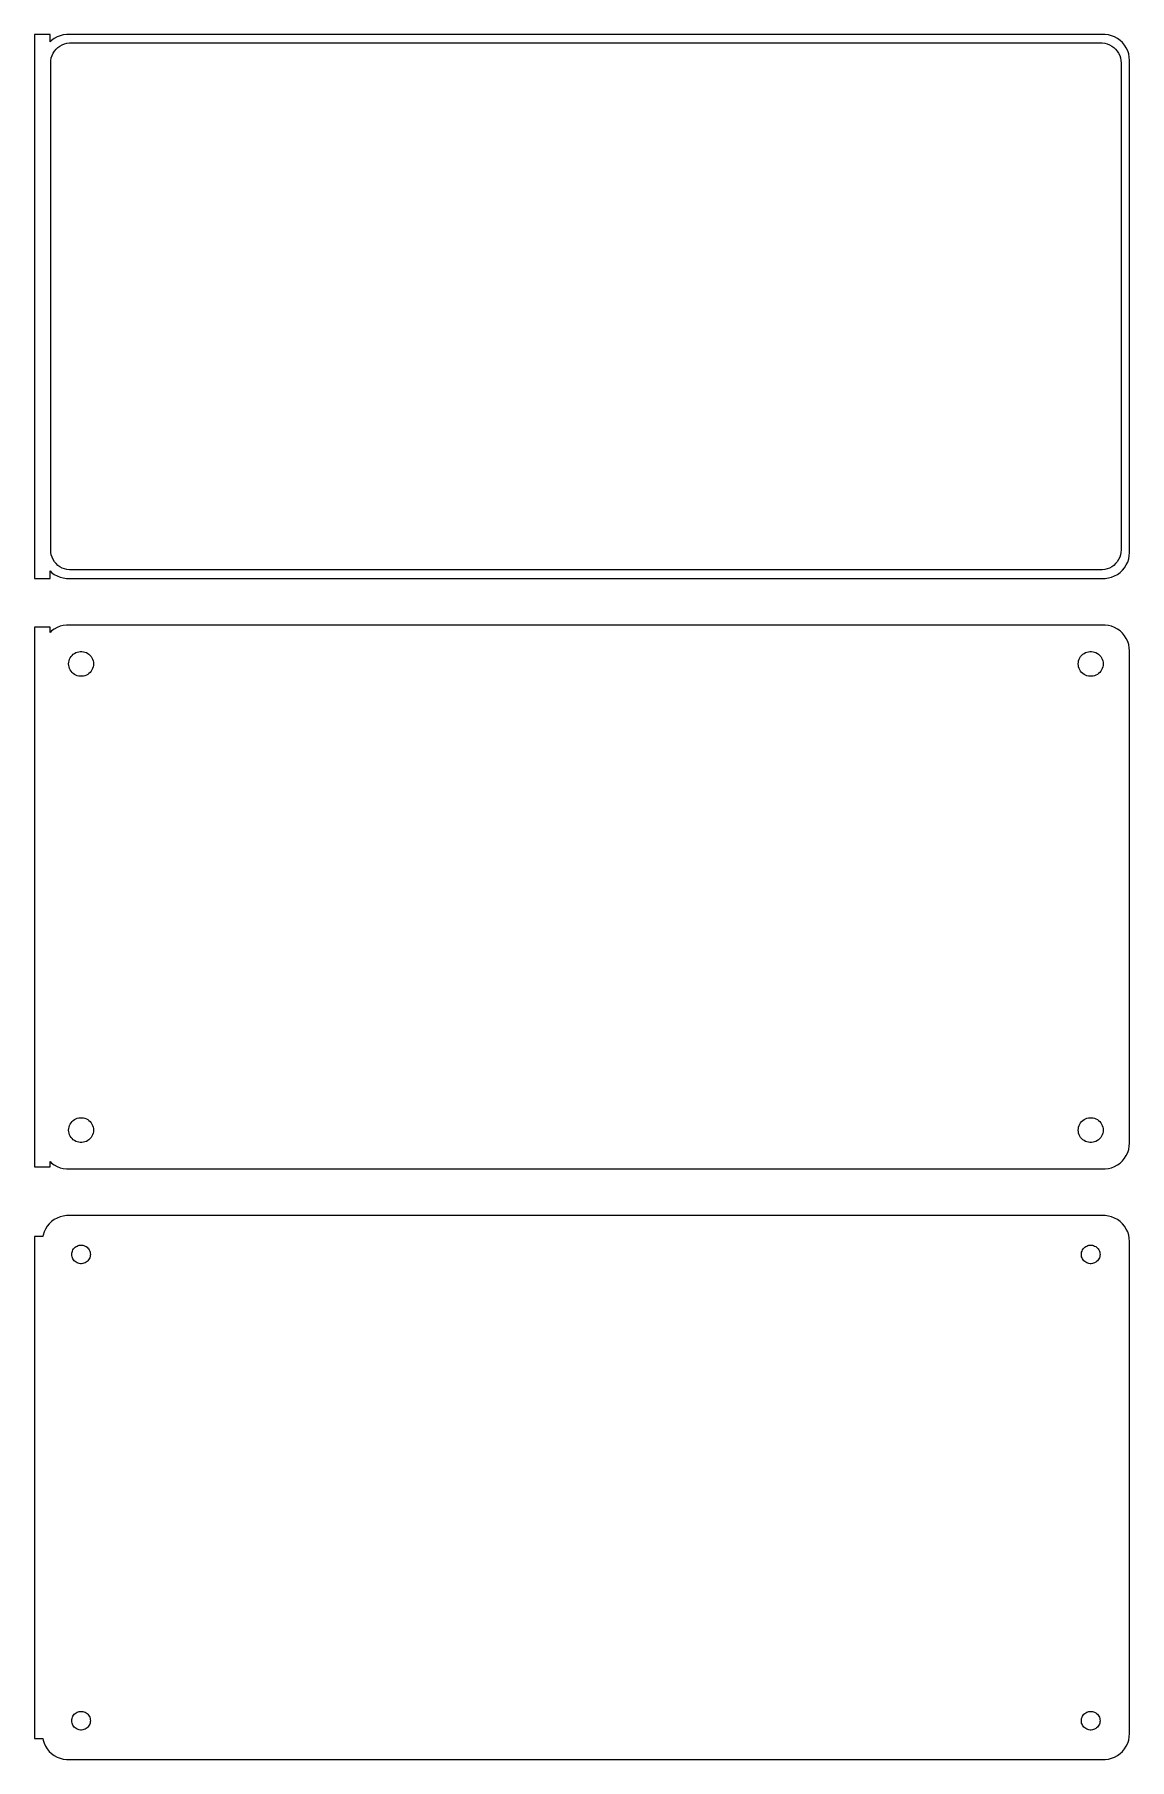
# Model space of a CAD drawing. Header units: metres. Extents: x -106 to 105, y 176 to 508.
import ezdxf

# ---------------------------------------------------------------- set-up
doc = ezdxf.new("R2010")
doc.units = ezdxf.units.M

msp = doc.modelspace()

# ---------------------------------------------------------------- linework, layer by layer
for p, q in [((-103.5, 508.49), (-106.5, 508.49)), ((-106.5, 508.49), (-106.5, 403.51)), ((-103.5, 507.059), (-103.5, 508.49)), ((-103.187, 507.353), (-103.5, 507.059)), ((-102.679, 507.722), (-103.187, 507.353)), ((-102.129, 508.024), (-102.679, 507.722)), ((-101.545, 508.255), (-102.129, 508.024)), ((-101.969, 505.984), (-101.575, 506.27)), ((-101.575, 506.27), (-101.149, 506.504)), ((-100.937, 508.411), (-101.545, 508.255)), ((-101.149, 506.504), (-100.697, 506.683)), ((-100.314, 508.49), (-100.937, 508.411)), ((-100.697, 506.683), (-100.226, 506.804)), ((100.314, 508.49), (-100.314, 508.49)), ((-100.226, 506.804), (-99.7432, 506.865)), ((-99.7432, 506.865), (99.7432, 506.865)), ((99.7432, 506.865), (100.226, 506.804)), ((100.226, 506.804), (100.697, 506.683)), ((100.937, 508.411), (100.314, 508.49)), ((100.697, 506.683), (101.149, 506.504)), ((101.545, 508.255), (100.937, 508.411)), ((101.149, 506.504), (101.575, 506.27)), ((102.129, 508.024), (101.545, 508.255)), ((101.575, 506.27), (101.969, 505.984)), ((102.679, 507.722), (102.129, 508.024)), ((103.187, 507.353), (102.679, 507.722)), ((103.645, 506.923), (103.187, 507.353)), ((104.045, 506.439), (103.645, 506.923)), ((104.382, 505.909), (104.045, 506.439)), ((-103.373, 503), (-103.342, 503.485)), ((-103.373, 409), (-103.373, 503)), ((-103.342, 503.485), (-103.251, 503.963)), ((-103.251, 503.963), (-103.101, 504.426)), ((-103.101, 504.426), (-102.894, 504.866)), ((-102.894, 504.866), (-102.633, 505.276)), ((-102.633, 505.276), (-102.323, 505.651)), ((-102.323, 505.651), (-101.969, 505.984)), ((101.969, 505.984), (102.323, 505.651)), ((102.323, 505.651), (102.633, 505.276)), ((102.633, 505.276), (102.894, 504.866)), ((102.894, 504.866), (103.101, 504.426)), ((103.101, 504.426), (103.251, 503.963)), ((103.251, 503.963), (103.342, 503.485)), ((103.342, 503.485), (103.373, 503)), ((103.373, 503), (103.373, 409)), ((104.649, 505.341), (104.382, 505.909)), ((104.843, 504.743), (104.649, 505.341)), ((104.961, 504.127), (104.843, 504.743)), ((105, 503.5), (104.961, 504.127)), ((105, 408.5), (105, 503.5)), ((-103.342, 408.515), (-103.373, 409)), ((-103.251, 408.037), (-103.342, 408.515)), ((-103.101, 407.574), (-103.251, 408.037)), ((-102.894, 407.134), (-103.101, 407.574)), ((-102.633, 406.724), (-102.894, 407.134)), ((-102.323, 406.349), (-102.633, 406.724)), ((-101.969, 406.016), (-102.323, 406.349)), ((102.323, 406.349), (101.969, 406.016)), ((102.633, 406.724), (102.323, 406.349)), ((102.894, 407.134), (102.633, 406.724)), ((103.101, 407.574), (102.894, 407.134)), ((103.251, 408.037), (103.101, 407.574)), ((103.342, 408.515), (103.251, 408.037)), ((103.373, 409), (103.342, 408.515)), ((104.382, 406.091), (104.649, 406.659)), ((104.649, 406.659), (104.843, 407.257)), ((104.843, 407.257), (104.961, 407.873)), ((104.961, 407.873), (105, 408.5)), ((-106.5, 403.51), (-103.5, 403.51)), ((-103.5, 404.941), (-103.187, 404.647)), ((-103.5, 403.51), (-103.5, 404.941)), ((-103.187, 404.647), (-102.679, 404.278)), ((-102.679, 404.278), (-102.129, 403.976)), ((-102.129, 403.976), (-101.545, 403.745)), ((-101.575, 405.73), (-101.969, 406.016)), ((-101.149, 405.496), (-101.575, 405.73)), ((-101.545, 403.745), (-100.937, 403.589)), ((-100.697, 405.317), (-101.149, 405.496)), ((-100.937, 403.589), (-100.314, 403.51)), ((-100.226, 405.196), (-100.697, 405.317)), ((-100.314, 403.51), (100.314, 403.51)), ((-99.7432, 405.135), (-100.226, 405.196)), ((99.7432, 405.135), (-99.7432, 405.135)), ((100.226, 405.196), (99.7432, 405.135)), ((100.697, 405.317), (100.226, 405.196)), ((100.314, 403.51), (100.937, 403.589)), ((101.149, 405.496), (100.697, 405.317)), ((100.937, 403.589), (101.545, 403.745)), ((101.575, 405.73), (101.149, 405.496)), ((101.545, 403.745), (102.129, 403.976)), ((101.969, 406.016), (101.575, 405.73)), ((102.129, 403.976), (102.679, 404.278)), ((102.679, 404.278), (103.187, 404.647)), ((103.187, 404.647), (103.645, 405.077)), ((103.645, 405.077), (104.045, 405.561)), ((104.045, 405.561), (104.382, 406.091)), ((-103.5, 394.115), (-106.5, 394.115)), ((-106.5, 394.115), (-106.5, 289.885)), ((-103.5, 393.059), (-103.5, 394.115)), ((-103.187, 393.353), (-103.5, 393.059)), ((-102.679, 393.722), (-103.187, 393.353)), ((-102.129, 394.024), (-102.679, 393.722)), ((-101.545, 394.255), (-102.129, 394.024)), ((-100.937, 394.411), (-101.545, 394.255)), ((-100.314, 394.49), (-100.937, 394.411)), ((100.314, 394.49), (-100.314, 394.49)), ((100.937, 394.411), (100.314, 394.49)), ((101.545, 394.255), (100.937, 394.411)), ((102.129, 394.024), (101.545, 394.255)), ((102.679, 393.722), (102.129, 394.024)), ((103.187, 393.353), (102.679, 393.722)), ((103.645, 392.923), (103.187, 393.353)), ((104.045, 392.439), (103.645, 392.923)), ((104.382, 391.909), (104.045, 392.439)), ((104.649, 391.341), (104.382, 391.909)), ((104.843, 390.743), (104.649, 391.341)), ((104.961, 390.127), (104.843, 390.743)), ((105, 389.5), (104.961, 390.127)), ((-99.9, 387), (-99.8811, 387.301)), ((-99.8811, 386.699), (-99.9, 387)), ((-99.8811, 387.301), (-99.8246, 387.597)), ((-99.8246, 386.403), (-99.8811, 386.699)), ((-99.8246, 387.597), (-99.7315, 387.883)), ((-99.7315, 386.117), (-99.8246, 386.403)), ((-99.7315, 387.883), (-99.6031, 388.156)), ((-99.6031, 388.156), (-99.4416, 388.411)), ((-99.4416, 388.411), (-99.2495, 388.643)), ((-99.2495, 388.643), (-99.0298, 388.849)), ((-99.0298, 388.849), (-98.786, 389.026)), ((-98.786, 389.026), (-98.5219, 389.172)), ((-98.5219, 389.172), (-98.2416, 389.283)), ((-98.2416, 389.283), (-97.9497, 389.357)), ((-97.9497, 389.357), (-97.6507, 389.395)), ((-97.6507, 389.395), (-97.3493, 389.395)), ((-97.3493, 389.395), (-97.0503, 389.357)), ((-97.0503, 389.357), (-96.7584, 389.283)), ((-96.7584, 389.283), (-96.4781, 389.172)), ((-96.4781, 389.172), (-96.214, 389.026)), ((-96.214, 389.026), (-95.9702, 388.849)), ((-95.9702, 388.849), (-95.7505, 388.643)), ((-95.7505, 388.643), (-95.5583, 388.411)), ((-95.5583, 388.411), (-95.3969, 388.156)), ((-95.3969, 388.156), (-95.2685, 387.883)), ((-95.2685, 387.883), (-95.1754, 387.597)), ((-95.1754, 386.403), (-95.2685, 386.117)), ((-95.1754, 387.597), (-95.1189, 387.301)), ((-95.1189, 386.699), (-95.1754, 386.403)), ((-95.1189, 387.301), (-95.1, 387)), ((-95.1, 387), (-95.1189, 386.699)), ((95.1, 387), (95.1189, 387.301)), ((95.1189, 386.699), (95.1, 387)), ((95.1189, 387.301), (95.1754, 387.597)), ((95.1754, 386.403), (95.1189, 386.699)), ((95.1754, 387.597), (95.2685, 387.883)), ((95.2685, 386.117), (95.1754, 386.403)), ((95.2685, 387.883), (95.3969, 388.156)), ((95.3969, 388.156), (95.5583, 388.411)), ((95.5583, 388.411), (95.7505, 388.643)), ((95.7505, 388.643), (95.9702, 388.849)), ((95.9702, 388.849), (96.214, 389.026)), ((96.214, 389.026), (96.4781, 389.172)), ((96.4781, 389.172), (96.7584, 389.283)), ((96.7584, 389.283), (97.0503, 389.357)), ((97.0503, 389.357), (97.3493, 389.395)), ((97.3493, 389.395), (97.6507, 389.395)), ((97.6507, 389.395), (97.9497, 389.357)), ((97.9497, 389.357), (98.2416, 389.283)), ((98.2416, 389.283), (98.5219, 389.172)), ((98.5219, 389.172), (98.786, 389.026)), ((98.786, 389.026), (99.0298, 388.849)), ((99.0298, 388.849), (99.2495, 388.643)), ((99.2495, 388.643), (99.4416, 388.411)), ((99.4416, 388.411), (99.6031, 388.156)), ((99.6031, 388.156), (99.7315, 387.883)), ((99.7315, 387.883), (99.8246, 387.597)), ((99.8246, 386.403), (99.7315, 386.117)), ((99.8246, 387.597), (99.8811, 387.301)), ((99.8811, 386.699), (99.8246, 386.403)), ((99.8811, 387.301), (99.9, 387)), ((99.9, 387), (99.8811, 386.699)), ((105, 294.5), (105, 389.5)), ((-99.6031, 385.844), (-99.7315, 386.117)), ((-99.4416, 385.589), (-99.6031, 385.844)), ((-99.2495, 385.357), (-99.4416, 385.589)), ((-99.0298, 385.151), (-99.2495, 385.357)), ((-98.786, 384.974), (-99.0298, 385.151)), ((-98.5219, 384.828), (-98.786, 384.974)), ((-98.2416, 384.717), (-98.5219, 384.828)), ((-97.9497, 384.643), (-98.2416, 384.717)), ((-97.6507, 384.605), (-97.9497, 384.643)), ((-97.3493, 384.605), (-97.6507, 384.605)), ((-97.0503, 384.643), (-97.3493, 384.605)), ((-96.7584, 384.717), (-97.0503, 384.643)), ((-96.4781, 384.828), (-96.7584, 384.717)), ((-96.214, 384.974), (-96.4781, 384.828)), ((-95.9702, 385.151), (-96.214, 384.974)), ((-95.7505, 385.357), (-95.9702, 385.151)), ((-95.5583, 385.589), (-95.7505, 385.357)), ((-95.3969, 385.844), (-95.5583, 385.589)), ((-95.2685, 386.117), (-95.3969, 385.844)), ((95.3969, 385.844), (95.2685, 386.117)), ((95.5583, 385.589), (95.3969, 385.844)), ((95.7505, 385.357), (95.5583, 385.589)), ((95.9702, 385.151), (95.7505, 385.357)), ((96.214, 384.974), (95.9702, 385.151)), ((96.4781, 384.828), (96.214, 384.974)), ((96.7584, 384.717), (96.4781, 384.828)), ((97.0503, 384.643), (96.7584, 384.717)), ((97.3493, 384.605), (97.0503, 384.643)), ((97.6507, 384.605), (97.3493, 384.605)), ((97.9497, 384.643), (97.6507, 384.605)), ((98.2416, 384.717), (97.9497, 384.643)), ((98.5219, 384.828), (98.2416, 384.717)), ((98.786, 384.974), (98.5219, 384.828)), ((99.0298, 385.151), (98.786, 384.974)), ((99.2495, 385.357), (99.0298, 385.151)), ((99.4416, 385.589), (99.2495, 385.357)), ((99.6031, 385.844), (99.4416, 385.589)), ((99.7315, 386.117), (99.6031, 385.844)), ((-99.9, 297), (-99.8811, 297.301)), ((-99.8811, 296.699), (-99.9, 297)), ((-99.8811, 297.301), (-99.8246, 297.597)), ((-99.8246, 296.403), (-99.8811, 296.699)), ((-99.8246, 297.597), (-99.7315, 297.883)), ((-99.7315, 296.117), (-99.8246, 296.403)), ((-99.7315, 297.883), (-99.6031, 298.156)), ((-99.6031, 298.156), (-99.4416, 298.411)), ((-99.4416, 298.411), (-99.2495, 298.643)), ((-99.2495, 298.643), (-99.0298, 298.849)), ((-99.0298, 298.849), (-98.786, 299.026)), ((-98.786, 299.026), (-98.5219, 299.172)), ((-98.5219, 299.172), (-98.2416, 299.283)), ((-98.2416, 299.283), (-97.9497, 299.357)), ((-97.9497, 299.357), (-97.6507, 299.395)), ((-97.6507, 299.395), (-97.3493, 299.395)), ((-97.3493, 299.395), (-97.0503, 299.357)), ((-97.0503, 299.357), (-96.7584, 299.283)), ((-96.7584, 299.283), (-96.4781, 299.172)), ((-96.4781, 299.172), (-96.214, 299.026)), ((-96.214, 299.026), (-95.9702, 298.849)), ((-95.9702, 298.849), (-95.7505, 298.643)), ((-95.7505, 298.643), (-95.5583, 298.411)), ((-95.5583, 298.411), (-95.3969, 298.156)), ((-95.3969, 298.156), (-95.2685, 297.883)), ((-95.2685, 297.883), (-95.1754, 297.597)), ((-95.1754, 296.403), (-95.2685, 296.117)), ((-95.1754, 297.597), (-95.1189, 297.301)), ((-95.1189, 296.699), (-95.1754, 296.403)), ((-95.1189, 297.301), (-95.1, 297)), ((-95.1, 297), (-95.1189, 296.699)), ((95.1, 297), (95.1189, 297.301)), ((95.1189, 296.699), (95.1, 297)), ((95.1189, 297.301), (95.1754, 297.597)), ((95.1754, 296.403), (95.1189, 296.699)), ((95.1754, 297.597), (95.2685, 297.883)), ((95.2685, 296.117), (95.1754, 296.403)), ((95.2685, 297.883), (95.3969, 298.156)), ((95.3969, 298.156), (95.5583, 298.411)), ((95.5583, 298.411), (95.7505, 298.643)), ((95.7505, 298.643), (95.9702, 298.849)), ((95.9702, 298.849), (96.214, 299.026)), ((96.214, 299.026), (96.4781, 299.172)), ((96.4781, 299.172), (96.7584, 299.283)), ((96.7584, 299.283), (97.0503, 299.357)), ((97.0503, 299.357), (97.3493, 299.395)), ((97.3493, 299.395), (97.6507, 299.395)), ((97.6507, 299.395), (97.9497, 299.357)), ((97.9497, 299.357), (98.2416, 299.283)), ((98.2416, 299.283), (98.5219, 299.172)), ((98.5219, 299.172), (98.786, 299.026)), ((98.786, 299.026), (99.0298, 298.849)), ((99.0298, 298.849), (99.2495, 298.643)), ((99.2495, 298.643), (99.4416, 298.411)), ((99.4416, 298.411), (99.6031, 298.156)), ((99.6031, 298.156), (99.7315, 297.883)), ((99.7315, 297.883), (99.8246, 297.597)), ((99.8246, 296.403), (99.7315, 296.117)), ((99.8246, 297.597), (99.8811, 297.301)), ((99.8811, 296.699), (99.8246, 296.403)), ((99.8811, 297.301), (99.9, 297)), ((99.9, 297), (99.8811, 296.699)), ((-99.6031, 295.844), (-99.7315, 296.117)), ((-99.4416, 295.589), (-99.6031, 295.844)), ((-99.2495, 295.357), (-99.4416, 295.589)), ((-99.0298, 295.151), (-99.2495, 295.357)), ((-98.786, 294.974), (-99.0298, 295.151)), ((-98.5219, 294.828), (-98.786, 294.974)), ((-98.2416, 294.717), (-98.5219, 294.828)), ((-97.9497, 294.643), (-98.2416, 294.717)), ((-97.6507, 294.605), (-97.9497, 294.643)), ((-97.3493, 294.605), (-97.6507, 294.605)), ((-97.0503, 294.643), (-97.3493, 294.605)), ((-96.7584, 294.717), (-97.0503, 294.643)), ((-96.4781, 294.828), (-96.7584, 294.717)), ((-96.214, 294.974), (-96.4781, 294.828)), ((-95.9702, 295.151), (-96.214, 294.974)), ((-95.7505, 295.357), (-95.9702, 295.151)), ((-95.5583, 295.589), (-95.7505, 295.357)), ((-95.3969, 295.844), (-95.5583, 295.589)), ((-95.2685, 296.117), (-95.3969, 295.844)), ((95.3969, 295.844), (95.2685, 296.117)), ((95.5583, 295.589), (95.3969, 295.844)), ((95.7505, 295.357), (95.5583, 295.589)), ((95.9702, 295.151), (95.7505, 295.357)), ((96.214, 294.974), (95.9702, 295.151)), ((96.4781, 294.828), (96.214, 294.974)), ((96.7584, 294.717), (96.4781, 294.828)), ((97.0503, 294.643), (96.7584, 294.717)), ((97.3493, 294.605), (97.0503, 294.643)), ((97.6507, 294.605), (97.3493, 294.605)), ((97.9497, 294.643), (97.6507, 294.605)), ((98.2416, 294.717), (97.9497, 294.643)), ((98.5219, 294.828), (98.2416, 294.717)), ((98.786, 294.974), (98.5219, 294.828)), ((99.0298, 295.151), (98.786, 294.974)), ((99.2495, 295.357), (99.0298, 295.151)), ((99.4416, 295.589), (99.2495, 295.357)), ((99.6031, 295.844), (99.4416, 295.589)), ((99.7315, 296.117), (99.6031, 295.844)), ((104.649, 292.659), (104.843, 293.257)), ((104.843, 293.257), (104.961, 293.873)), ((104.961, 293.873), (105, 294.5)), ((-106.5, 289.885), (-103.5, 289.885)), ((-103.5, 289.885), (-103.5, 290.941)), ((-103.5, 290.941), (-103.187, 290.647)), ((-103.187, 290.647), (-102.679, 290.278)), ((-102.679, 290.278), (-102.129, 289.976)), ((-102.129, 289.976), (-101.545, 289.745)), ((-101.545, 289.745), (-100.937, 289.589)), ((100.937, 289.589), (101.545, 289.745)), ((101.545, 289.745), (102.129, 289.976)), ((102.129, 289.976), (102.679, 290.278)), ((102.679, 290.278), (103.187, 290.647)), ((103.187, 290.647), (103.645, 291.077)), ((103.645, 291.077), (104.045, 291.561)), ((104.045, 291.561), (104.382, 292.091)), ((104.382, 292.091), (104.649, 292.659)), ((-100.937, 289.589), (-100.314, 289.51)), ((-100.314, 289.51), (100.314, 289.51)), ((100.314, 289.51), (100.937, 289.589)), ((-102.679, 279.722), (-103.187, 279.353)), ((-102.129, 280.024), (-102.679, 279.722)), ((-101.545, 280.255), (-102.129, 280.024)), ((-100.937, 280.411), (-101.545, 280.255)), ((-100.314, 280.49), (-100.937, 280.411)), ((100.314, 280.49), (-100.314, 280.49)), ((100.937, 280.411), (100.314, 280.49)), ((101.545, 280.255), (100.937, 280.411)), ((102.129, 280.024), (101.545, 280.255)), ((102.679, 279.722), (102.129, 280.024)), ((103.187, 279.353), (102.679, 279.722)), ((-104.9, 276.444), (-106.5, 276.444)), ((-106.5, 276.444), (-106.5, 179.556)), ((-104.843, 276.743), (-104.9, 276.444)), ((-104.649, 277.341), (-104.843, 276.743)), ((-104.382, 277.909), (-104.649, 277.341)), ((-104.045, 278.439), (-104.382, 277.909)), ((-103.645, 278.923), (-104.045, 278.439)), ((-103.187, 279.353), (-103.645, 278.923)), ((103.645, 278.923), (103.187, 279.353)), ((104.045, 278.439), (103.645, 278.923)), ((104.382, 277.909), (104.045, 278.439)), ((104.649, 277.341), (104.382, 277.909)), ((104.843, 276.743), (104.649, 277.341)), ((104.961, 276.127), (104.843, 276.743)), ((-99.3, 273), (-99.2858, 273.226)), ((-99.2858, 273.226), (-99.2434, 273.448)), ((-99.2434, 273.448), (-99.1736, 273.663)), ((-99.1736, 273.663), (-99.0773, 273.867)), ((-99.0773, 273.867), (-98.9562, 274.058)), ((-98.9562, 274.058), (-98.8121, 274.232)), ((-98.8121, 274.232), (-98.6474, 274.387)), ((-98.6474, 274.387), (-98.4645, 274.52)), ((-98.4645, 274.52), (-98.2664, 274.629)), ((-98.2664, 274.629), (-98.0562, 274.712)), ((-98.0562, 274.712), (-97.8373, 274.768)), ((-97.8373, 274.768), (-97.613, 274.796)), ((-97.613, 274.796), (-97.387, 274.796)), ((-97.387, 274.796), (-97.1627, 274.768)), ((-97.1627, 274.768), (-96.9438, 274.712)), ((-96.9438, 274.712), (-96.7336, 274.629)), ((-96.7336, 274.629), (-96.5355, 274.52)), ((-96.5355, 274.52), (-96.3526, 274.387)), ((-96.3526, 274.387), (-96.1879, 274.232)), ((-96.1879, 274.232), (-96.0438, 274.058)), ((-96.0438, 274.058), (-95.9226, 273.867)), ((-95.9226, 273.867), (-95.8264, 273.663)), ((-95.8264, 273.663), (-95.7565, 273.448)), ((-95.7565, 273.448), (-95.7142, 273.226)), ((-95.7142, 273.226), (-95.7, 273)), ((95.7, 273), (95.7142, 273.226)), ((95.7142, 273.226), (95.7565, 273.448)), ((95.7565, 273.448), (95.8264, 273.663)), ((95.8264, 273.663), (95.9226, 273.867)), ((95.9226, 273.867), (96.0438, 274.058)), ((96.0438, 274.058), (96.1879, 274.232)), ((96.1879, 274.232), (96.3526, 274.387)), ((96.3526, 274.387), (96.5355, 274.52)), ((96.5355, 274.52), (96.7336, 274.629)), ((96.7336, 274.629), (96.9438, 274.712)), ((96.9438, 274.712), (97.1627, 274.768)), ((97.1627, 274.768), (97.387, 274.796)), ((97.387, 274.796), (97.613, 274.796)), ((97.613, 274.796), (97.8373, 274.768)), ((97.8373, 274.768), (98.0562, 274.712)), ((98.0562, 274.712), (98.2664, 274.629)), ((98.2664, 274.629), (98.4645, 274.52)), ((98.4645, 274.52), (98.6474, 274.387)), ((98.6474, 274.387), (98.8121, 274.232)), ((98.8121, 274.232), (98.9562, 274.058)), ((98.9562, 274.058), (99.0773, 273.867)), ((99.0773, 273.867), (99.1736, 273.663)), ((99.1736, 273.663), (99.2434, 273.448)), ((99.2434, 273.448), (99.2858, 273.226)), ((99.2858, 273.226), (99.3, 273)), ((105, 275.5), (104.961, 276.127)), ((105, 180.5), (105, 275.5)), ((-99.2858, 272.774), (-99.3, 273)), ((-99.2434, 272.552), (-99.2858, 272.774)), ((-99.1736, 272.337), (-99.2434, 272.552)), ((-99.0773, 272.133), (-99.1736, 272.337)), ((-98.9562, 271.942), (-99.0773, 272.133)), ((-98.8121, 271.768), (-98.9562, 271.942)), ((-98.6474, 271.613), (-98.8121, 271.768)), ((-98.4645, 271.48), (-98.6474, 271.613)), ((-98.2664, 271.371), (-98.4645, 271.48)), ((-98.0562, 271.288), (-98.2664, 271.371)), ((-97.8373, 271.232), (-98.0562, 271.288)), ((-97.613, 271.204), (-97.8373, 271.232)), ((-97.387, 271.204), (-97.613, 271.204)), ((-97.1627, 271.232), (-97.387, 271.204)), ((-96.9438, 271.288), (-97.1627, 271.232)), ((-96.7336, 271.371), (-96.9438, 271.288)), ((-96.5355, 271.48), (-96.7336, 271.371)), ((-96.3526, 271.613), (-96.5355, 271.48)), ((-96.1879, 271.768), (-96.3526, 271.613)), ((-96.0438, 271.942), (-96.1879, 271.768)), ((-95.9226, 272.133), (-96.0438, 271.942)), ((-95.8264, 272.337), (-95.9226, 272.133)), ((-95.7565, 272.552), (-95.8264, 272.337)), ((-95.7142, 272.774), (-95.7565, 272.552)), ((-95.7, 273), (-95.7142, 272.774)), ((95.7142, 272.774), (95.7, 273)), ((95.7565, 272.552), (95.7142, 272.774)), ((95.8264, 272.337), (95.7565, 272.552)), ((95.9226, 272.133), (95.8264, 272.337)), ((96.0438, 271.942), (95.9226, 272.133)), ((96.1879, 271.768), (96.0438, 271.942)), ((96.3526, 271.613), (96.1879, 271.768)), ((96.5355, 271.48), (96.3526, 271.613)), ((96.7336, 271.371), (96.5355, 271.48)), ((96.9438, 271.288), (96.7336, 271.371)), ((97.1627, 271.232), (96.9438, 271.288)), ((97.387, 271.204), (97.1627, 271.232)), ((97.613, 271.204), (97.387, 271.204)), ((97.8373, 271.232), (97.613, 271.204)), ((98.0562, 271.288), (97.8373, 271.232)), ((98.2664, 271.371), (98.0562, 271.288)), ((98.4645, 271.48), (98.2664, 271.371)), ((98.6474, 271.613), (98.4645, 271.48)), ((98.8121, 271.768), (98.6474, 271.613)), ((98.9562, 271.942), (98.8121, 271.768)), ((99.0773, 272.133), (98.9562, 271.942)), ((99.1736, 272.337), (99.0773, 272.133)), ((99.2434, 272.552), (99.1736, 272.337)), ((99.2858, 272.774), (99.2434, 272.552)), ((99.3, 273), (99.2858, 272.774)), ((-99.3, 183), (-99.2858, 183.226)), ((-99.2858, 183.226), (-99.2434, 183.448)), ((-99.2434, 183.448), (-99.1736, 183.663)), ((-99.1736, 183.663), (-99.0773, 183.867)), ((-99.0773, 183.867), (-98.9562, 184.058)), ((-98.9562, 184.058), (-98.8121, 184.232)), ((-98.8121, 184.232), (-98.6474, 184.387)), ((-98.6474, 184.387), (-98.4645, 184.52)), ((-98.4645, 184.52), (-98.2664, 184.629)), ((-98.2664, 184.629), (-98.0562, 184.712)), ((-98.0562, 184.712), (-97.8373, 184.768)), ((-97.8373, 184.768), (-97.613, 184.796)), ((-97.613, 184.796), (-97.387, 184.796)), ((-97.387, 184.796), (-97.1627, 184.768)), ((-97.1627, 184.768), (-96.9438, 184.712)), ((-96.9438, 184.712), (-96.7336, 184.629)), ((-96.7336, 184.629), (-96.5355, 184.52)), ((-96.5355, 184.52), (-96.3526, 184.387)), ((-96.3526, 184.387), (-96.1879, 184.232)), ((-96.1879, 184.232), (-96.0438, 184.058)), ((-96.0438, 184.058), (-95.9226, 183.867)), ((-95.9226, 183.867), (-95.8264, 183.663)), ((-95.8264, 183.663), (-95.7565, 183.448)), ((-95.7565, 183.448), (-95.7142, 183.226)), ((-95.7142, 183.226), (-95.7, 183)), ((95.7, 183), (95.7142, 183.226)), ((95.7142, 183.226), (95.7565, 183.448)), ((95.7565, 183.448), (95.8264, 183.663)), ((95.8264, 183.663), (95.9226, 183.867)), ((95.9226, 183.867), (96.0438, 184.058)), ((96.0438, 184.058), (96.1879, 184.232)), ((96.1879, 184.232), (96.3526, 184.387)), ((96.3526, 184.387), (96.5355, 184.52)), ((96.5355, 184.52), (96.7336, 184.629)), ((96.7336, 184.629), (96.9438, 184.712)), ((96.9438, 184.712), (97.1627, 184.768)), ((97.1627, 184.768), (97.387, 184.796)), ((97.387, 184.796), (97.613, 184.796)), ((97.613, 184.796), (97.8373, 184.768)), ((97.8373, 184.768), (98.0562, 184.712)), ((98.0562, 184.712), (98.2664, 184.629)), ((98.2664, 184.629), (98.4645, 184.52)), ((98.4645, 184.52), (98.6474, 184.387)), ((98.6474, 184.387), (98.8121, 184.232)), ((98.8121, 184.232), (98.9562, 184.058)), ((98.9562, 184.058), (99.0773, 183.867)), ((99.0773, 183.867), (99.1736, 183.663)), ((99.1736, 183.663), (99.2434, 183.448)), ((99.2434, 183.448), (99.2858, 183.226)), ((99.2858, 183.226), (99.3, 183)), ((-99.2858, 182.774), (-99.3, 183)), ((-99.2434, 182.552), (-99.2858, 182.774)), ((-99.1736, 182.337), (-99.2434, 182.552)), ((-99.0773, 182.133), (-99.1736, 182.337)), ((-98.9562, 181.942), (-99.0773, 182.133)), ((-98.8121, 181.768), (-98.9562, 181.942)), ((-98.6474, 181.613), (-98.8121, 181.768)), ((-98.4645, 181.48), (-98.6474, 181.613)), ((-98.2664, 181.371), (-98.4645, 181.48)), ((-98.0562, 181.288), (-98.2664, 181.371)), ((-97.8373, 181.232), (-98.0562, 181.288)), ((-97.613, 181.204), (-97.8373, 181.232)), ((-97.387, 181.204), (-97.613, 181.204)), ((-97.1627, 181.232), (-97.387, 181.204)), ((-96.9438, 181.288), (-97.1627, 181.232)), ((-96.7336, 181.371), (-96.9438, 181.288)), ((-96.5355, 181.48), (-96.7336, 181.371)), ((-96.3526, 181.613), (-96.5355, 181.48)), ((-96.1879, 181.768), (-96.3526, 181.613)), ((-96.0438, 181.942), (-96.1879, 181.768)), ((-95.9226, 182.133), (-96.0438, 181.942)), ((-95.8264, 182.337), (-95.9226, 182.133)), ((-95.7565, 182.552), (-95.8264, 182.337)), ((-95.7142, 182.774), (-95.7565, 182.552)), ((-95.7, 183), (-95.7142, 182.774)), ((95.7142, 182.774), (95.7, 183)), ((95.7565, 182.552), (95.7142, 182.774)), ((95.8264, 182.337), (95.7565, 182.552)), ((95.9226, 182.133), (95.8264, 182.337)), ((96.0438, 181.942), (95.9226, 182.133)), ((96.1879, 181.768), (96.0438, 181.942)), ((96.3526, 181.613), (96.1879, 181.768)), ((96.5355, 181.48), (96.3526, 181.613)), ((96.7336, 181.371), (96.5355, 181.48)), ((96.9438, 181.288), (96.7336, 181.371)), ((97.1627, 181.232), (96.9438, 181.288)), ((97.387, 181.204), (97.1627, 181.232)), ((97.613, 181.204), (97.387, 181.204)), ((97.8373, 181.232), (97.613, 181.204)), ((98.0562, 181.288), (97.8373, 181.232)), ((98.2664, 181.371), (98.0562, 181.288)), ((98.4645, 181.48), (98.2664, 181.371)), ((98.6474, 181.613), (98.4645, 181.48)), ((98.8121, 181.768), (98.6474, 181.613)), ((98.9562, 181.942), (98.8121, 181.768)), ((99.0773, 182.133), (98.9562, 181.942)), ((99.1736, 182.337), (99.0773, 182.133)), ((99.2434, 182.552), (99.1736, 182.337)), ((99.2858, 182.774), (99.2434, 182.552)), ((99.3, 183), (99.2858, 182.774)), ((104.843, 179.257), (104.961, 179.873)), ((104.961, 179.873), (105, 180.5)), ((-106.5, 179.556), (-104.9, 179.556)), ((-104.9, 179.556), (-104.843, 179.257)), ((-104.843, 179.257), (-104.649, 178.659)), ((-104.649, 178.659), (-104.382, 178.091)), ((-104.382, 178.091), (-104.045, 177.561)), ((-104.045, 177.561), (-103.645, 177.077)), ((-103.645, 177.077), (-103.187, 176.647)), ((-103.187, 176.647), (-102.679, 176.278)), ((102.679, 176.278), (103.187, 176.647)), ((103.187, 176.647), (103.645, 177.077)), ((103.645, 177.077), (104.045, 177.561)), ((104.045, 177.561), (104.382, 178.091)), ((104.382, 178.091), (104.649, 178.659)), ((104.649, 178.659), (104.843, 179.257)), ((-102.679, 176.278), (-102.129, 175.976)), ((-102.129, 175.976), (-101.545, 175.745)), ((-101.545, 175.745), (-100.937, 175.589)), ((-100.937, 175.589), (-100.314, 175.51)), ((-100.314, 175.51), (100.314, 175.51)), ((100.314, 175.51), (100.937, 175.589)), ((100.937, 175.589), (101.545, 175.745)), ((101.545, 175.745), (102.129, 175.976)), ((102.129, 175.976), (102.679, 176.278))]:
    msp.add_line(p, q)

doc.saveas('drawing.dxf')
